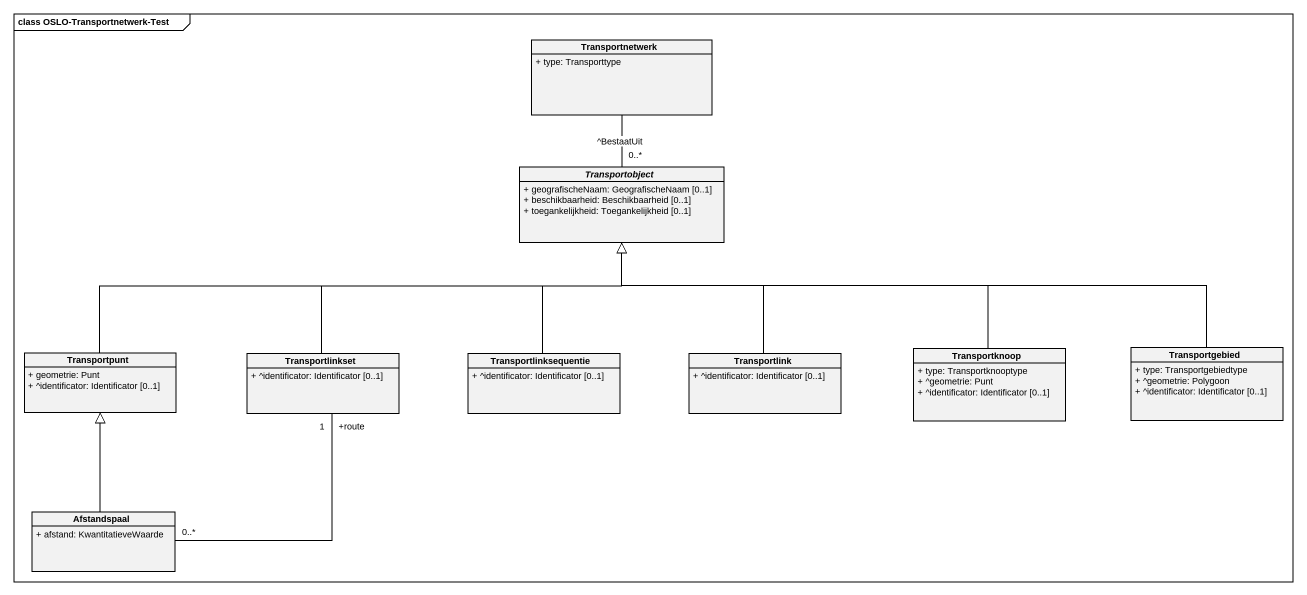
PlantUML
@startuml
mainframe class OSLO-Transportnetwerk-Test
hide circle
hide empty members
skinparam classAttributeIconSize 0
class Transportnetwerk {
  + type: Transporttype
}
abstract class Transportobject {
  + geografischeNaam: GeografischeNaam [0..1]
  + beschikbaarheid: Beschikbaarheid [0..1]
  + toegankelijkheid: Toegankelijkheid [0..1]
}
class Transportpunt {
  + geometrie: Punt
  + ^identificator: Identificator [0..1]
}
class Transportknoop {
  + type: Transportknooptype
  + ^geometrie: Punt
  + ^identificator: Identificator [0..1]
}
class Transportgebied {
  + type: Transportgebiedtype
  + ^geometrie: Polygoon
  + ^identificator: Identificator [0..1]
}
class Transportlinkset {
  + ^identificator: Identificator [0..1]
}
class Transportlinksequentie {
  + ^identificator: Identificator [0..1]
}
class Transportlink {
  + ^identificator: Identificator [0..1]
}
class Afstandspaal {
  + afstand: KwantitatieveWaarde
}
Transportnetwerk -- "0..*" Transportobject : ^BestaatUit
Transportpunt -right-|> Transportobject
Transportknoop -left-|> Transportobject
Transportgebied -left-|> Transportobject
Transportlinkset -right-|> Transportobject
Transportlinkset "+route\n1" -- "0..*" Afstandspaal
Transportlinksequentie -up-|> Transportobject
Transportlink -up-|> Transportobject
Afstandspaal -up-|> Transportpunt
@enduml
